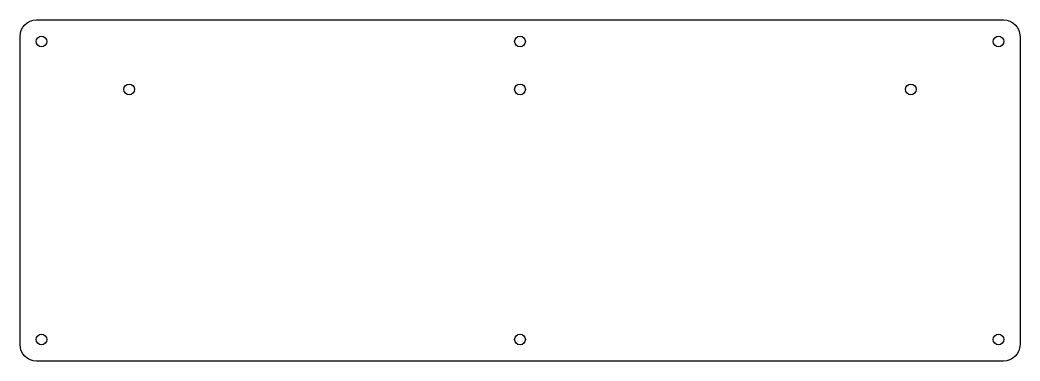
# Model space of a CAD drawing. Header units: millimetres. Extents: x -13 to 289, y -90 to 13.
import ezdxf

# ---------------------------------------------------------------- set-up
doc = ezdxf.new("R2010")
doc.units = ezdxf.units.MM
doc.layers.get('0').update_dxf_attribs({"linetype": 'CONTINUOUS'})

msp = doc.modelspace()

# ---------------------------------------------------------------- linework, layer by layer
for p, q in [((-8.475, 13.475), (283.7475, 13.475)), ((-13.475, -84.675), (-13.475, 8.475)), ((288.7475, 8.475), (288.7475, -84.675))]:
    msp.add_line(p, q)
msp.add_lwpolyline([(-8.475, -89.675, -0.414213562), (-13.475, -84.675), (-13.475, 8.475, -0.414213562), (-8.475, 13.475), (283.7475, 13.475, -0.414213562), (288.7475, 8.475), (288.7475, -84.675, -0.414213562), (283.7475, -89.675)], format="xyb", close=True)
for centre in [(-6.975, 6.975), (137.63625, 6.975), (282.2475, 6.975), (19.525, -7.525), (137.63625, -7.525), (255.7475, -7.525), (-6.975, -83.175), (137.63625, -83.175), (282.2475, -83.175)]:
    msp.add_circle(centre, 1.625)

doc.saveas('drawing.dxf')
